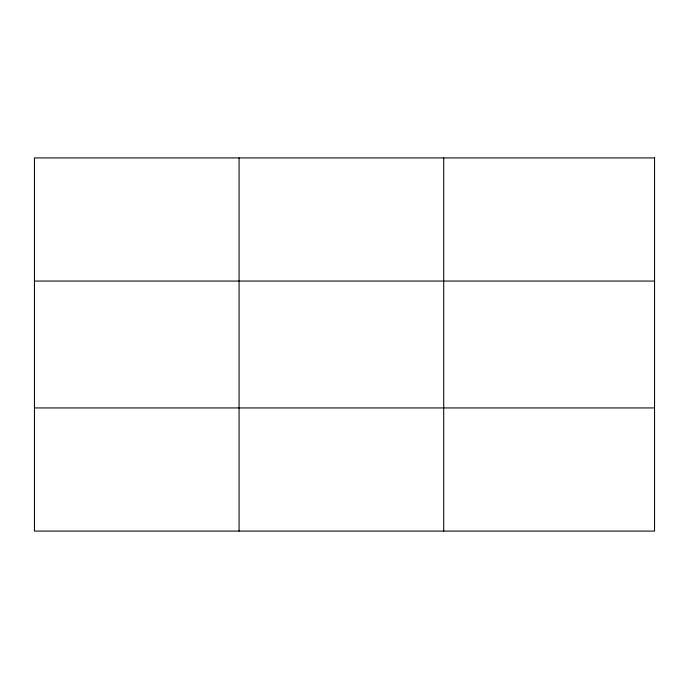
<?xml version="1.0" encoding="UTF-8"?>
<svg xmlns="http://www.w3.org/2000/svg" width="689" height="689" viewBox="0 0 689 689"><rect width="100%" height="100%" fill="white"/><g stroke="black" fill="none" stroke-linecap="round" stroke-linejoin="round"><path stroke-width="1.03" d="M239.083 531.081L239.083 157.919M443.716 531.081L443.716 157.919M34.45 281.06L654.55 281.06M34.45 407.94L654.55 407.94M654.55 157.919L654.55 531.081L34.45 531.081L34.45 157.919L654.55 157.919"/></g></svg>
